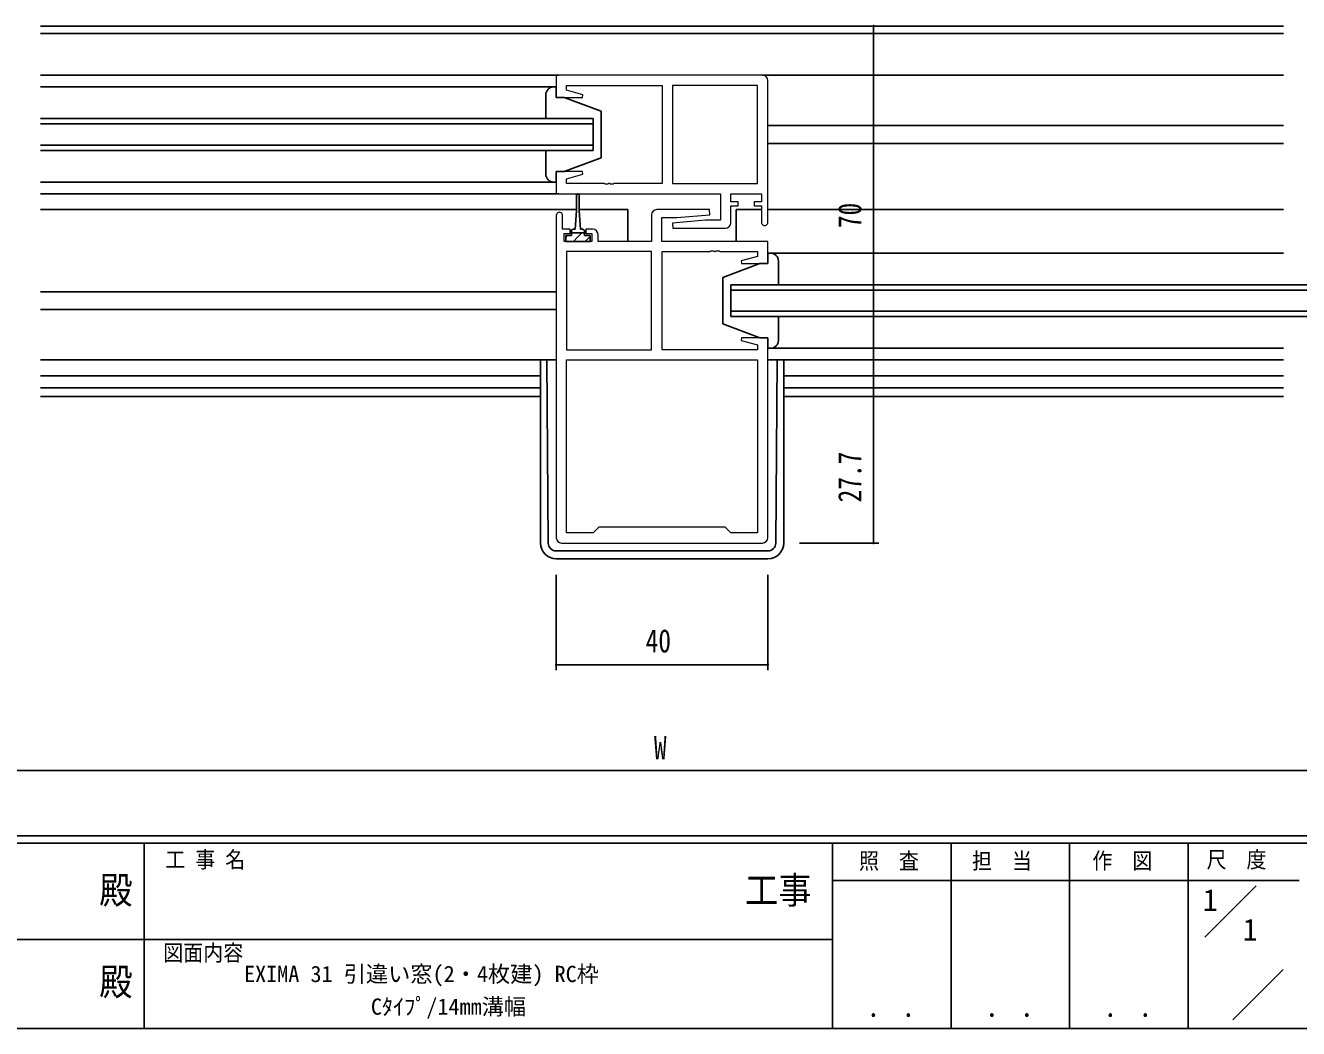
# Model space of a CAD drawing. Units: millimetres, scale not verified. Extents: x -397 to 397, y -282 to 282.
# Drawn here: x -31.3 to 209.4, y -282.1 to -92.5 of the extents above; entities that cross this region are included whole.
import ezdxf
from ezdxf.enums import TextEntityAlignment as Align

# ---------------------------------------------------------------- set-up
doc = ezdxf.new("R2010")
doc.units = ezdxf.units.MM
doc.header["$LTSCALE"] = 2
for name, color, linetype in [('0-1_USER1', 3, 'Continuous'), ('0-3_YKK_12', 2, 'Continuous'), ('0-4_YKK_13', 4, 'Continuous'), ('0-6_YKK_D', 6, 'Continuous'), ('0-7_YKK_ZWAK', 7, 'Continuous')]:
    doc.layers.add(name, color=color, linetype=linetype)
doc.layers.add('0-2_YKK_11', color=7, linetype='Continuous', lineweight=18)
doc.styles.add('ＭＳ ゴシック', font='')
doc.styles.get('ＭＳ ゴシック').set_extended_font_data('MS Gothic')

msp = doc.modelspace()

# ---------------------------------------------------------------- linework, layer by layer
at = {"layer": '0-2_YKK_11'}
for p, q in [((109.045, -129.723), (109.045, -102.923)), ((107.115, -122.393), (107.115, -103.853)), ((69.045, -128.423), (69.045, -189.323)), ((70.975, -135.253), (70.975, -153.793)), ((70.975, -155.723), (107.115, -155.723)), ((70.045, -190.323), (108.045, -190.323))]:
    msp.add_line(p, q, dxfattribs=at)
for points in [[(108.045, -101.923), (69.045, -101.923), (69.045, -106.123), (74.006, -106.123), (74.074, -105.6), (70.975, -104.77), (70.975, -103.853), (89.045, -103.853), (89.045, -122.393), (80.003, -122.393), (79.82, -122.513), (79.27, -122.513), (79.087, -122.393), (79.003, -122.393), (78.82, -122.513), (78.27, -122.513), (78.087, -122.393), (70.975, -122.393), (70.975, -121.476), (74.074, -120.645), (74.006, -120.123), (69.045, -120.123), (69.045, -124.323), (100.115, -124.323), (100.115, -129.323), (97.238, -129.323), (91.025, -129.866), (91.067, -130.823), (101.045, -130.823)], [(102.045, -129.823), (102.045, -126.623), (103.445, -126.623), (103.445, -125.823), (102.045, -125.823), (102.045, -124.323), (107.845, -124.323), (107.845, -125.823), (106.445, -125.823), (106.445, -126.623), (107.845, -126.623), (107.845, -129.723)], [(109.045, -189.323), (109.045, -151.523), (104.085, -151.523), (104.016, -152.045), (107.115, -152.876), (107.115, -153.793), (89.045, -153.793), (89.045, -135.253), (98.087, -135.253), (98.27, -135.133), (98.82, -135.133), (99.003, -135.253), (99.087, -135.253), (99.27, -135.133), (99.82, -135.133), (100.003, -135.253), (107.115, -135.253), (107.115, -136.17), (104.016, -137), (104.085, -137.523), (109.045, -137.523), (109.045, -133.323), (88.975, -133.323), (88.975, -128.823), (91.852, -128.823), (98.065, -128.279), (98.023, -127.323), (88.045, -127.323)], [(75.945, -131.023), (74.645, -131.023), (74.645, -131.823), (75.745, -131.823), (75.745, -133.323), (70.545, -133.323), (70.545, -131.823), (71.645, -131.823), (71.645, -131.023), (70.245, -131.023), (70.245, -128.423)], [(87.045, -128.323), (87.045, -133.323), (76.945, -133.323), (76.945, -132.023)]]:
    msp.add_lwpolyline(points, dxfattribs=at)
for points in [[(107.115, -122.393), (107.115, -103.853), (91.045, -103.853), (91.045, -122.393)], [(70.975, -135.253), (70.975, -153.793), (87.045, -153.793), (87.045, -135.253)], [(70.975, -155.723), (107.115, -155.723), (107.115, -188.393), (102.045, -188.393), (100.975, -187.323), (77.115, -187.323), (76.045, -188.393), (70.975, -188.393)]]:
    msp.add_lwpolyline(points, close=True, dxfattribs=at)
for centre, radius, start, end in [((108.045, -102.923), 1, 0.00001, 89.99999), ((88.045, -128.323), 1, 90.00001, 179.99999), ((69.645, -128.423), 0.6, 359.99999, 180.00001), ((101.045, -129.823), 1, 270.00001, 359.99999), ((108.445, -129.723), 0.6, 179.99999, 0.00001), ((75.945, -132.023), 1, 0.00001, 89.99999), ((70.045, -189.323), 1, 180.00001, 269.99999), ((108.045, -189.323), 1, 270.00001, 359.99999)]:
    msp.add_arc(centre, radius, start, end, dxfattribs=at)
at = {"layer": '0-3_YKK_12'}
for p, q in [((-28.455, -92.623), (206.545, -92.623)), ((206.545, -94.023), (-28.455, -94.023)), ((-28.455, -101.923), (69.545, -101.923)), ((108.045, -101.923), (206.545, -101.923)), ((76.045, -110.123), (-28.455, -110.123)), ((76.045, -116.123), (76.045, -110.123)), ((-28.455, -111.123), (76.045, -111.123)), ((109.045, -111.423), (206.545, -111.423)), ((76.045, -115.123), (-28.455, -115.123)), ((109.045, -114.823), (206.545, -114.823)), ((-28.455, -116.123), (76.045, -116.123)), ((69.545, -124.323), (-28.455, -124.323)), ((-28.455, -127.323), (72.895, -127.323)), ((73.395, -127.323), (82.545, -127.323)), ((82.545, -127.323), (82.545, -133.323)), ((103.045, -127.323), (103.045, -133.323)), ((103.045, -127.323), (107.845, -127.323)), ((109.045, -127.323), (206.545, -127.323)), ((102.045, -141.523), (102.045, -147.523)), ((206.545, -141.523), (102.045, -141.523)), ((307.045, -141.523), (202.545, -141.523)), ((-28.455, -142.823), (69.045, -142.823)), ((102.045, -142.523), (206.545, -142.523)), ((202.545, -142.523), (307.045, -142.523)), ((-28.455, -146.223), (69.045, -146.223)), ((206.545, -146.523), (102.045, -146.523)), ((307.045, -146.523), (202.545, -146.523)), ((102.045, -147.523), (206.545, -147.523)), ((202.545, -147.523), (307.045, -147.523)), ((109.045, -155.723), (206.545, -155.723)), ((-28.455, -158.723), (66.045, -158.723)), ((112.045, -158.723), (206.545, -158.723)), ((66.045, -160.993), (-28.455, -160.993)), ((206.545, -160.993), (112.045, -160.993)), ((-28.455, -162.623), (66.045, -162.623)), ((112.045, -162.623), (206.545, -162.623))]:
    msp.add_line(p, q, dxfattribs=at)
at = {"layer": '0-4_YKK_13'}
for p, q in [((-28.455, -104.123), (69.045, -104.124)), ((67.045, -110.123), (67.045, -105.623)), ((68.545, -104.123), (69.045, -104.123)), ((69.045, -104.123), (69.045, -106.123)), ((69.045, -106.123), (70.545, -106.123)), ((70.545, -106.123), (77.545, -108.723)), ((77.545, -108.723), (77.545, -117.523)), ((67.045, -120.623), (67.045, -116.123)), ((70.545, -120.123), (77.545, -117.523)), ((69.045, -120.123), (69.045, -122.123)), ((70.545, -120.123), (69.045, -120.123)), ((69.045, -122.123), (-28.455, -122.123)), ((69.045, -122.123), (68.545, -122.123)), ((72.895, -124.573), (72.895, -127.523)), ((73.395, -127.523), (73.395, -124.573)), ((72.895, -127.523), (72.645, -131.023)), ((73.395, -127.523), (73.645, -131.023)), ((70.845, -132.223), (70.845, -133.323)), ((71.895, -132.223), (70.845, -132.223)), ((71.134, -132.223), (70.845, -132.511)), ((71.895, -132.223), (71.895, -131.423)), ((74.395, -131.723), (71.895, -131.723)), ((72.295, -131.023), (72.645, -131.023)), ((73.645, -131.023), (73.995, -131.023)), ((74.395, -131.423), (74.395, -132.223)), ((75.445, -132.223), (74.395, -132.223)), ((75.445, -133.323), (75.445, -132.223)), ((70.845, -133.323), (75.445, -133.323)), ((75.445, -132.401), (74.524, -133.323)), ((109.045, -135.523), (109.045, -137.523)), ((109.545, -135.523), (109.045, -135.523)), ((109.045, -135.523), (206.545, -135.523)), ((111.045, -141.523), (111.045, -137.023)), ((107.545, -137.523), (100.545, -140.123)), ((109.045, -137.523), (107.545, -137.523)), ((100.545, -140.123), (100.545, -148.923)), ((107.545, -151.523), (100.545, -148.923)), ((111.045, -152.023), (111.045, -147.523)), ((107.545, -151.523), (109.045, -151.523)), ((109.045, -151.523), (109.045, -153.523)), ((109.045, -153.523), (109.545, -153.523)), ((109.045, -153.523), (206.545, -153.523)), ((-28.455, -155.723), (69.045, -155.723)), ((-28.455, -155.723), (69.045, -155.723)), ((66.045, -155.723), (66.045, -190.323)), ((67.533, -190.335), (67.26, -155.723)), ((110.557, -190.335), (110.83, -155.723)), ((112.045, -155.723), (112.045, -190.323)), ((69.033, -191.823), (109.057, -191.823)), ((69.045, -193.323), (109.045, -193.323))]:
    msp.add_line(p, q, dxfattribs=at)
msp.add_lwpolyline([(73.879, -131.723), (73.145, -132.456), (72.279, -133.323)], dxfattribs=at)
for centre, radius, start, end in [((68.545, -105.623), 1.5, 90, 180), ((68.545, -120.623), 1.5, 180, 270), ((73.145, -124.573), 0.25, 0, 180), ((72.295, -131.423), 0.4, 90, 180), ((73.995, -131.423), 0.4, 0, 90), ((109.545, -137.023), 1.5, 0, 90), ((109.545, -152.023), 1.5, 270, 0), ((69.045, -190.323), 3, 180, 270), ((69.033, -190.323), 1.5, 180.45233, 270), ((109.045, -190.323), 3, 270, 0), ((109.057, -190.323), 1.5, 270, 359.54767)]:
    msp.add_arc(centre, radius, start, end, dxfattribs=at)
at = {"layer": '0-6_YKK_D'}
for p, q in [((115.045, -92.623), (130.045, -92.623)), ((129.045, -92.623), (129.045, -162.623)), ((115.045, -162.623), (130.045, -162.623)), ((115.045, -162.623), (130.045, -162.623)), ((129.045, -162.623), (129.045, -190.323)), ((115.045, -190.323), (130.045, -190.323)), ((69.045, -196.323), (69.045, -214.323)), ((109.045, -196.323), (109.045, -214.323)), ((69.045, -213.323), (109.045, -213.323)), ((-153.955, -233.323), (332.045, -233.323))]:
    msp.add_line(p, q, dxfattribs=at)
for centre, start, end in [((129.045, -92.623), 90, 270), ((129.045, -92.623), 270, 90), ((129.045, -162.623), 90, 270), ((129.045, -162.623), 90, 270), ((129.045, -162.623), 270, 90), ((129.045, -162.623), 270, 90), ((129.045, -190.323), 90, 270), ((129.045, -190.323), 270, 90), ((69.045, -213.323), 0, 180), ((69.045, -213.323), 180, 0), ((109.045, -213.323), 0, 180), ((109.045, -213.323), 180, 0)]:
    msp.add_arc(centre, 0.106, start, end, dxfattribs=at)
at = {"layer": '0-7_YKK_ZWAK'}
for p, q in [((376.1, -245.675), (-393.9, -245.675)), ((338.3, -247.075), (-393.9, -247.075)), ((-8.9, -247.075), (-8.9, -282.075)), ((121.3, -247.075), (121.3, -282.075)), ((143.7, -247.075), (143.7, -282.075)), ((166.1, -247.075), (166.1, -282.075)), ((188.5, -247.075), (188.5, -282.075)), ((189.484, -254.075), (121.3, -254.075)), ((189.484, -254.075), (209.5, -254.075)), ((191.67, -264.812), (201.364, -255.118)), ((-136.3, -265.275), (-7.5, -265.275)), ((-7.5, -265.275), (121.3, -265.275)), ((196.972, -280.42), (206.496, -270.897)), ((-393.9, -282.075), (338.3, -282.075))]:
    msp.add_line(p, q, dxfattribs=at)

# ---------------------------------------------------------------- texts
at = {"layer": '0-1_USER1', "style": 'ＭＳ ゴシック'}
for s, height, p in [('1', 4.106, (191.3, -261.075)), ('1', 4.106, (198.833, -266.675)), ('EXIMA 31 引違い窓(2・4枚建) RC枠', 3.079, (9.997, -274.224)), ('Cﾀｲﾌﾟ/14mm溝幅', 3.079, (33.977, -280.4))]:
    msp.add_text(s, height=height, dxfattribs=at).set_placement(p, align=Align.BOTTOM_LEFT)
at = {"layer": '0-6_YKK_D', "style": 'ＭＳ ゴシック', "width": 0.8}
for s, p in [('70', (128.045, -130.815)), ('27.7', (128.045, -182.649))]:
    msp.add_text(s, height=4.399, rotation=90, dxfattribs=at).set_placement(p, align=Align.BOTTOM_LEFT)
for s, p in [('40', (85.951, -212.323)), ('W', (87.51, -232.523))]:
    msp.add_text(s, height=4.399, dxfattribs=at).set_placement(p, align=Align.BOTTOM_LEFT)
at = {"layer": '0-7_YKK_ZWAK', "style": 'ＭＳ ゴシック', "width": 0.9}
for s, height, p in [('工 事 名', 3.079, (-4.888, -252.608)), ('照  査', 3.079, (126.289, -252.856)), ('担  当', 3.079, (147.655, -252.856)), ('作  図', 3.079, (170.42, -252.837)), ('尺  度', 3.079, (192.012, -252.612)), ('工事', 5.132, (104.731, -260.032)), ('殿', 5.132, (-17.382, -260.032)), ('図面内容', 3.079, (-5.283, -270.224)), ('殿', 5.132, (-17.382, -277.353)), (' ． ．', 3.592, (125.755, -281.021)), (' ． ．', 3.592, (148.155, -281.021)), (' ． ．', 3.592, (170.555, -281.021))]:
    msp.add_text(s, height=height, dxfattribs=at).set_placement(p, align=Align.BOTTOM_LEFT)

doc.saveas('drawing.dxf')
